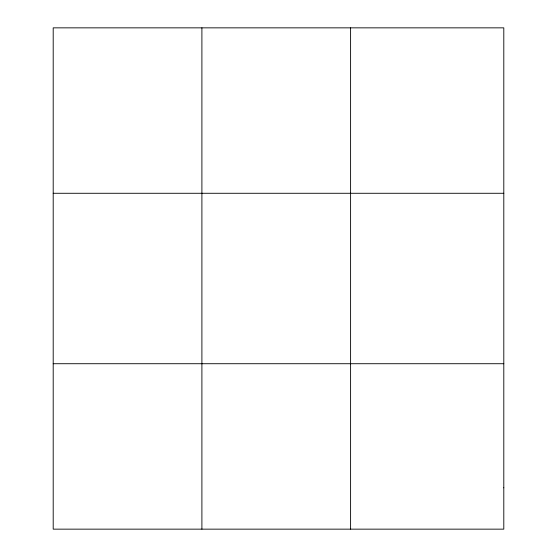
<?xml version="1.0" encoding="UTF-8"?>
<svg xmlns="http://www.w3.org/2000/svg" width="557" height="557" viewBox="0 0 557 557"><rect width="100%" height="100%" fill="white"/><g stroke="black" fill="none" stroke-linecap="round" stroke-linejoin="round"><path stroke-width="0.84" d="M201.899 529.15L201.899 27.85M350.597 529.15L350.597 27.85M53.2 193.279L503.8 193.279M53.2 363.721L503.8 363.721M503.8 487.793L503.8 529.15L53.2 529.15L53.2 27.85L503.8 27.85L503.8 487.793"/></g></svg>
